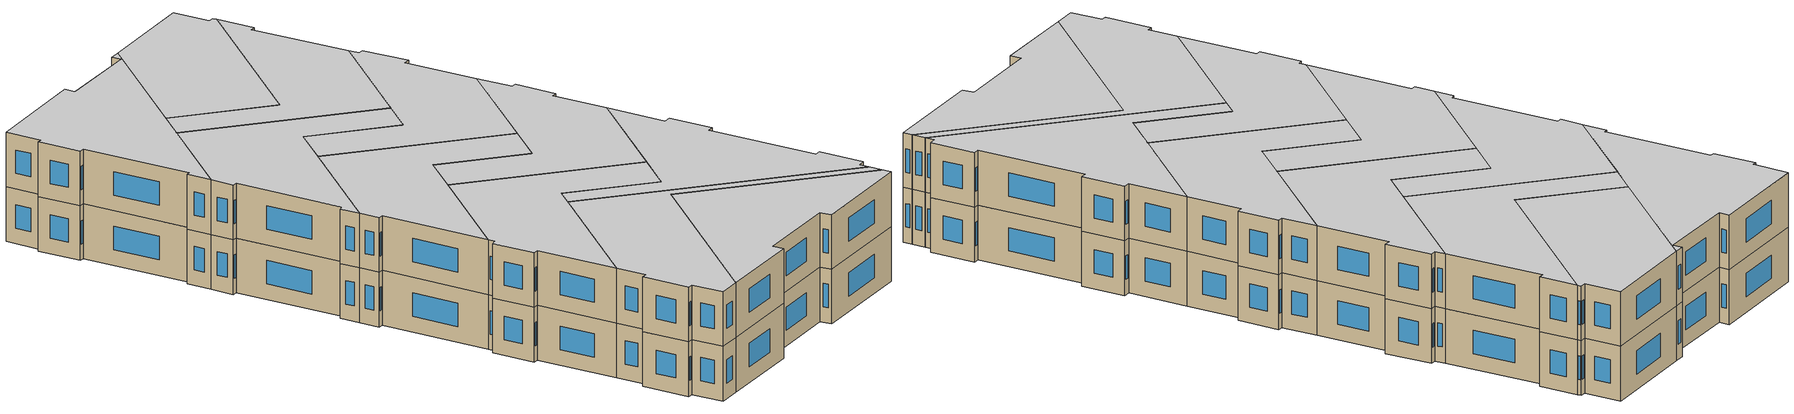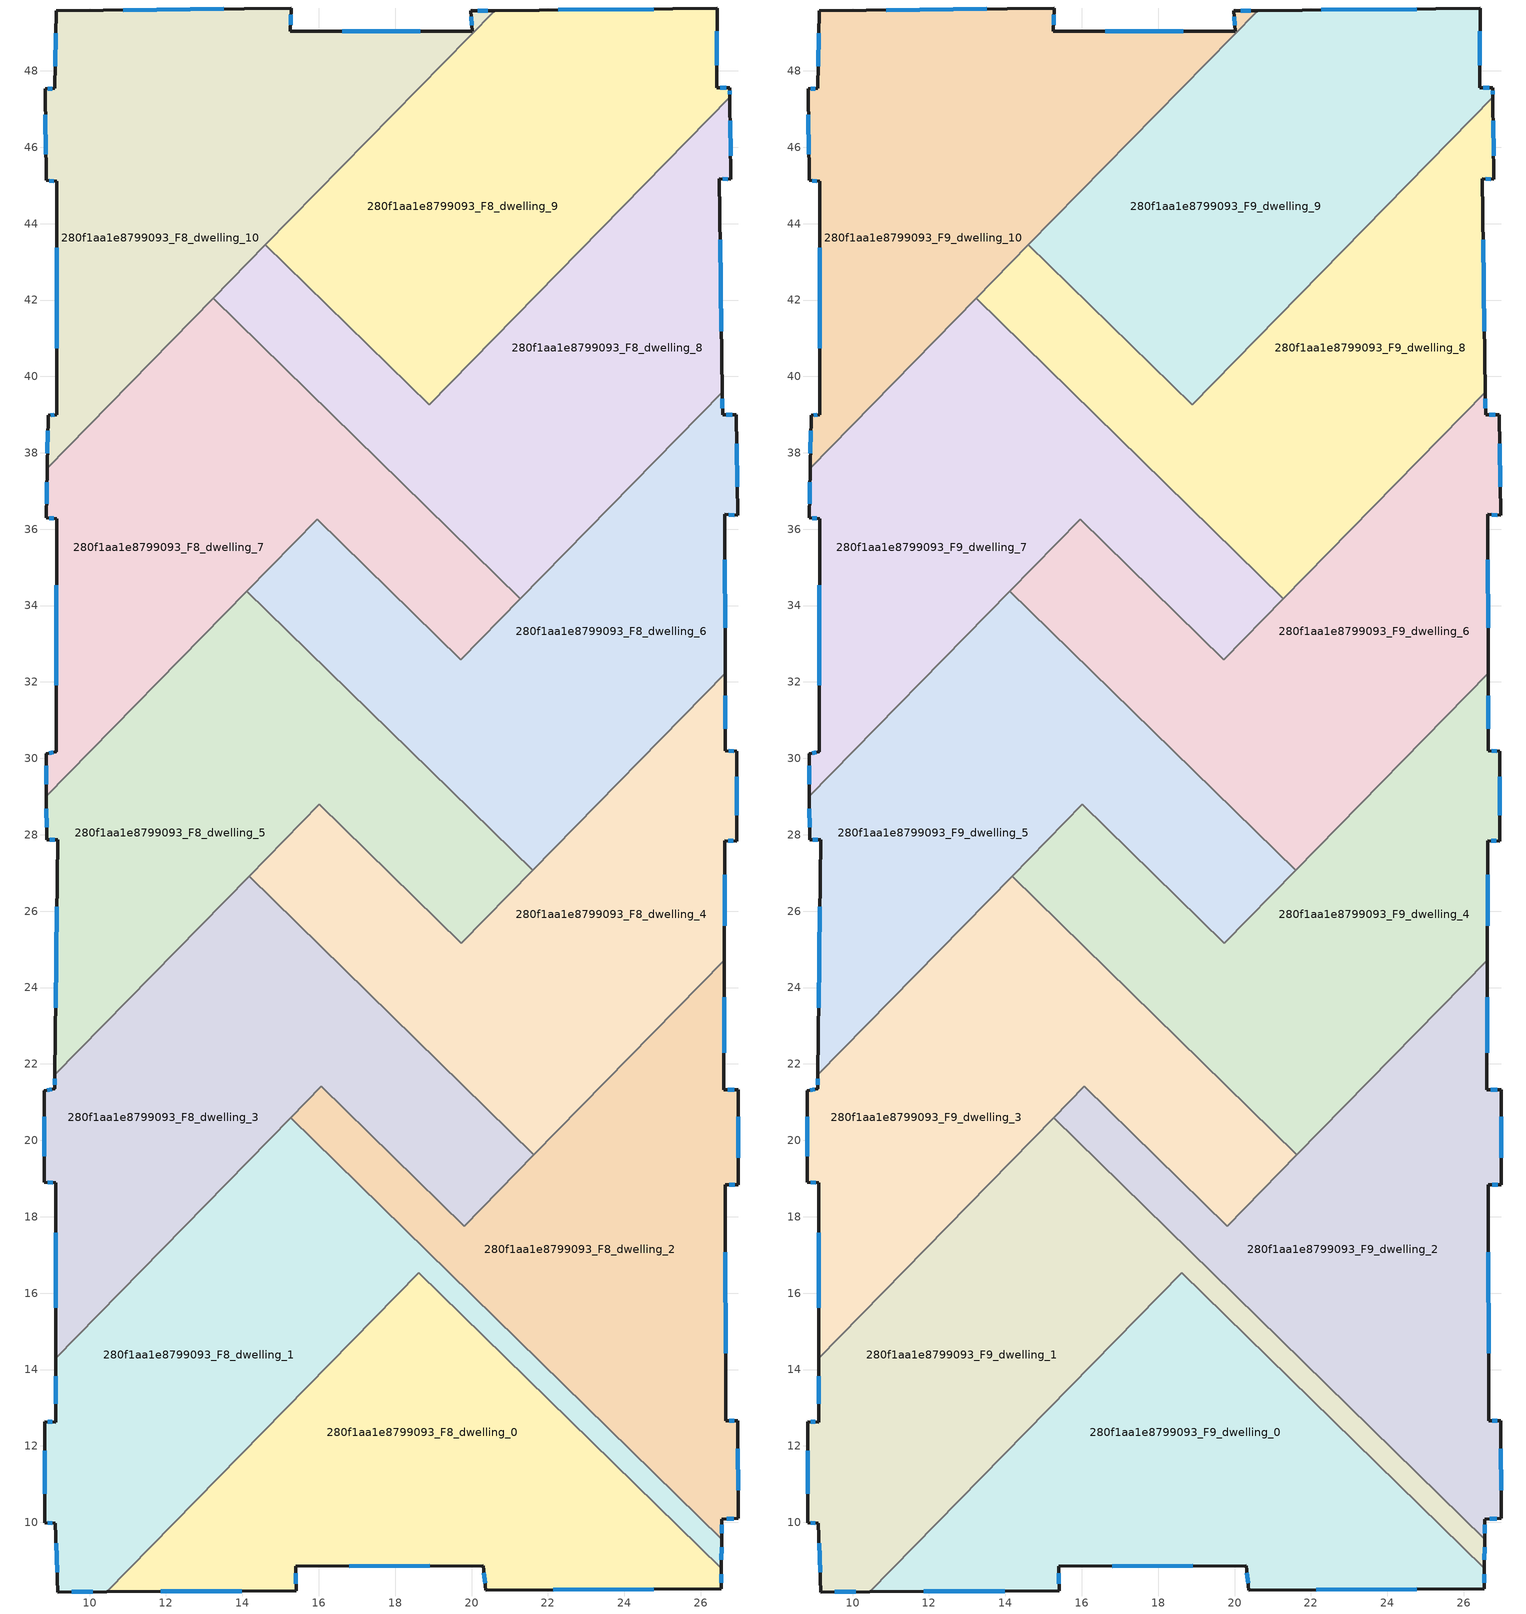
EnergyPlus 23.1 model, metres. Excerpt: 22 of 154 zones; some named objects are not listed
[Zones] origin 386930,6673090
280f1aa1e8799093_F8_dwelling_0
 floor to 280f1aa1e8799093_F7_dwelling_0 (EU_floor_Construction): 26.54,8.8 26.54,8.26 20.37,8.23 20.3,8.87 15.4,8.84 15.41,8.21 10.45,8.18 18.62,16.54 z24
 wall outside (EU_wall_Construction): 10.45,8.18 15.41,8.21 15.4,8.84 20.3,8.87 20.37,8.23 26.54,8.26 26.54,8.8 z24:27
 wall to 280f1aa1e8799093_F8_dwelling_1 (EU_wall_Construction): 26.54,8.8 18.62,16.54 10.45,8.18 z24:27
 window (EU_Window_Construction): 20.32,8.68 20.35,8.41 / 16.8,8.85 18.9,8.86 / 15.4,8.39 15.4,8.66 / 11.87,8.19 13.99,8.2 / 26.54,8.42 26.54,8.64 / 22.13,8.24 24.78,8.25 z24.86:26.14
280f1aa1e8799093_F8_dwelling_1
 floor to 280f1aa1e8799093_F7_dwelling_1 (EU_floor_Construction): 18.62,16.54 10.45,8.18 9.17,8.18 9.11,9.97 8.83,9.99 8.83,12.63 9.11,12.63 9.11,14.3 15.27,20.59 26.55,9.56 26.54,8.8 z24
 wall outside (EU_wall_Construction): 9.11,14.3 9.11,12.63 8.83,12.63 8.83,9.99 9.11,9.97 9.17,8.18 10.45,8.18 / 26.54,8.8 26.55,9.56 z24:27
 wall to 280f1aa1e8799093_F8_dwelling_2 (EU_wall_Construction): 26.55,9.56 15.27,20.59 z24:27
 wall to 280f1aa1e8799093_F8_dwelling_3 (EU_wall_Construction): 15.27,20.59 9.11,14.3 z24:27
 window (EU_Window_Construction): 9.54,8.18 10.09,8.18 / 9.12,9.46 9.15,8.69 / 8.91,9.99 9.03,9.98 / 8.83,11.88 8.83,10.75 / 9.03,12.63 8.91,12.63 / 9.11,13.82 9.11,13.1 / 26.54,9.02 26.55,9.34 z24.86:26.14
280f1aa1e8799093_F8_dwelling_10
 floor to 280f1aa1e8799093_F7_dwelling_10 (EU_floor_Construction): 20.6,49.58 8.89,37.6 8.91,38.98 9.14,39 9.15,45.11 8.87,45.13 8.84,47.53 9.09,47.54 9.12,49.57 15.28,49.64 15.26,49.04 20.02,49.04 19.99,49.57 z24
 wall outside (EU_wall_Construction): 20.6,49.58 19.99,49.57 20.02,49.04 15.26,49.04 15.28,49.64 9.12,49.57 9.09,47.54 8.84,47.53 8.87,45.13 9.15,45.11 9.14,39 8.91,38.98 8.89,37.6 z24:27
 wall to 280f1aa1e8799093_F8_dwelling_9 (EU_wall_Construction): 14.61,43.44 20.6,49.58 z24:27
 wall to 280f1aa1e8799093_F8_dwelling_7 (EU_wall_Construction): 8.89,37.6 13.24,42.04 z24:27
 wall to 280f1aa1e8799093_F8_dwelling_8 (EU_wall_Construction): 13.24,42.04 14.61,43.44 z24:27
 window (EU_Window_Construction): 20.43,49.57 20.16,49.57 / 8.91,38.58 8.9,37.99 / 9.08,38.99 8.98,38.98 / 9.14,43.36 9.14,40.74 / 8.95,45.12 9.07,45.12 / 8.84,46.85 8.86,45.82 / 9.02,47.54 8.91,47.53 / 9.12,48.99 9.1,48.12 / 13.52,49.62 10.88,49.59 / 15.26,49.21 15.27,49.47 / 18.66,49.04 16.62,49.04 / 20,49.42 20.01,49.19 z24.86:26.14
280f1aa1e8799093_F8_dwelling_2
 floor to 280f1aa1e8799093_F7_dwelling_2 (EU_floor_Construction): 26.62,24.72 26.61,21.33 26.98,21.32 26.99,18.84 26.65,18.83 26.65,12.66 26.97,12.66 26.98,10.11 26.55,10.08 26.55,9.56 15.27,20.59 16.06,21.41 19.81,17.75 z24
 wall outside (EU_wall_Construction): 26.55,9.56 26.55,10.08 26.98,10.11 26.97,12.66 26.65,12.66 26.65,18.83 26.99,18.84 26.98,21.32 26.61,21.33 26.62,24.72 z24:27
 wall to 280f1aa1e8799093_F8_dwelling_3 (EU_wall_Construction): 21.63,19.62 19.81,17.75 16.06,21.41 15.27,20.59 z24:27
 wall to 280f1aa1e8799093_F8_dwelling_4 (EU_wall_Construction): 26.62,24.72 21.63,19.62 z24:27
 window (EU_Window_Construction): 26.68,10.09 26.86,10.1 / 26.55,9.71 26.55,9.93 / 26.61,22.3 26.62,23.75 / 26.87,21.32 26.71,21.33 / 26.99,19.55 26.98,20.61 / 26.74,18.83 26.89,18.84 / 26.65,14.42 26.65,17.07 / 26.88,12.66 26.74,12.66 / 26.98,10.84 26.97,11.93 z24.86:26.14
280f1aa1e8799093_F8_dwelling_3
 floor to 280f1aa1e8799093_F7_dwelling_3 (EU_floor_Construction): 21.64,19.62 19.81,17.75 16.06,21.41 9.11,14.3 9.12,18.89 8.81,18.9 8.81,21.3 9.09,21.34 9.09,21.71 14.18,26.91 z24
 wall outside (EU_wall_Construction): 9.09,21.71 9.09,21.34 8.81,21.3 8.81,18.9 9.12,18.89 9.11,14.3 z24:27
 wall to 280f1aa1e8799093_F8_dwelling_4 (EU_wall_Construction): 21.64,19.62 14.18,26.91 z24:27
 wall to 280f1aa1e8799093_F8_dwelling_5 (EU_wall_Construction): 14.18,26.91 9.09,21.71 z24:27
 window (EU_Window_Construction): 9.12,17.58 9.11,15.61 / 8.9,18.9 9.03,18.89 / 8.81,20.62 8.81,19.59 / 9.01,21.33 8.89,21.31 / 9.09,21.61 9.09,21.45 z24.86:26.14
280f1aa1e8799093_F8_dwelling_4
 floor to 280f1aa1e8799093_F7_dwelling_4 (EU_floor_Construction): 26.64,32.23 26.64,30.2 26.95,30.19 26.94,27.84 26.63,27.85 26.62,24.72 21.64,19.62 14.18,26.91 16.02,28.8 19.73,25.17 z24
 wall outside (EU_wall_Construction): 26.62,24.72 26.63,27.85 26.94,27.84 26.95,30.19 26.64,30.2 26.64,32.23 z24:27
 wall to 280f1aa1e8799093_F8_dwelling_5 (EU_wall_Construction): 21.6,27.07 19.73,25.17 16.02,28.8 14.18,26.91 z24:27
 wall to 280f1aa1e8799093_F8_dwelling_6 (EU_wall_Construction): 26.64,32.23 21.6,27.07 z24:27
 window (EU_Window_Construction): 26.62,25.61 26.63,26.96 / 26.64,30.78 26.64,31.65 / 26.86,30.19 26.73,30.19 / 26.94,28.51 26.94,29.52 / 26.72,27.85 26.85,27.84 z24.86:26.14
280f1aa1e8799093_F8_dwelling_5
 floor to 280f1aa1e8799093_F7_dwelling_5 (EU_floor_Construction): 21.6,27.07 19.73,25.17 16.02,28.8 9.09,21.71 9.17,27.88 8.88,27.87 8.87,29.01 14.12,34.38 z24
 wall outside (EU_wall_Construction): 8.87,29.01 8.88,27.87 9.17,27.88 9.09,21.71 z24:27
 wall to 280f1aa1e8799093_F8_dwelling_6 (EU_wall_Construction): 21.6,27.07 14.12,34.38 z24:27
 wall to 280f1aa1e8799093_F8_dwelling_7 (EU_wall_Construction): 14.12,34.38 8.87,29.01 z24:27
 window (EU_Window_Construction): 9.15,26.11 9.11,23.47 / 8.96,27.87 9.08,27.87 / 8.87,28.69 8.87,28.2 z24.86:26.14
280f1aa1e8799093_F8_dwelling_6
 floor to 280f1aa1e8799093_F7_dwelling_6 (EU_floor_Construction): 26.56,39.58 26.57,38.99 26.93,39 26.97,36.36 26.63,36.39 26.64,32.23 21.6,27.07 14.12,34.38 15.96,36.26 19.72,32.58 z24
 wall outside (EU_wall_Construction): 26.64,32.23 26.63,36.39 26.97,36.36 26.93,39 26.57,38.99 26.56,39.58 z24:27
 wall to 280f1aa1e8799093_F8_dwelling_7 (EU_wall_Construction): 21.28,34.18 19.72,32.58 15.96,36.26 14.12,34.38 z24:27
 wall to 280f1aa1e8799093_F8_dwelling_8 (EU_wall_Construction): 26.56,39.58 21.28,34.18 z24:27
 window (EU_Window_Construction): 26.57,39.16 26.57,39.41 / 26.82,38.99 26.67,38.99 / 26.96,37.11 26.94,38.24 / 26.73,36.38 26.88,36.37 / 26.64,33.41 26.63,35.2 z24.86:26.14
280f1aa1e8799093_F8_dwelling_7
 floor to 280f1aa1e8799093_F7_dwelling_7 (EU_floor_Construction): 15.96,36.26 8.87,29.01 8.87,30.12 9.12,30.18 9.14,36.28 8.87,36.3 8.89,37.6 13.24,42.04 21.28,34.18 19.72,32.58 z24
 wall outside (EU_wall_Construction): 8.89,37.6 8.87,36.3 9.14,36.28 9.12,30.18 8.87,30.12 8.87,29.01 z24:27
 wall to 280f1aa1e8799093_F8_dwelling_8 (EU_wall_Construction): 21.28,34.18 13.24,42.04 z24:27
 window (EU_Window_Construction): 8.87,29.8 8.87,29.33 / 9.05,30.16 8.94,30.14 / 9.13,34.53 9.13,31.92 / 8.95,36.29 9.06,36.28 / 8.89,37.23 8.88,36.67 z24.86:26.14
280f1aa1e8799093_F8_dwelling_8
 floor to 280f1aa1e8799093_F7_dwelling_8 (EU_floor_Construction): 26.76,47.31 26.79,45.16 26.49,45.18 26.56,39.58 21.28,34.18 13.24,42.04 14.61,43.44 18.89,39.26 z24
 wall outside (EU_wall_Construction): 26.56,39.58 26.49,45.18 26.79,45.16 26.76,47.31 z24:27
 wall to 280f1aa1e8799093_F8_dwelling_9 (EU_wall_Construction): 26.76,47.31 18.89,39.26 14.61,43.44 z24:27
 window (EU_Window_Construction): 26.78,45.78 26.77,46.7 / 26.58,45.17 26.71,45.17 / 26.54,41.18 26.51,43.58 z24.86:26.14
280f1aa1e8799093_F8_dwelling_9
 floor to 280f1aa1e8799093_F7_dwelling_9 (EU_floor_Construction): 26.43,49.63 26.42,47.55 26.76,47.55 26.76,47.31 18.89,39.26 14.61,43.44 20.6,49.58 z24
 wall outside (EU_wall_Construction): 26.76,47.31 26.76,47.55 26.42,47.55 26.43,49.63 20.6,49.58 z24:27
 window (EU_Window_Construction): 26.42,48.15 26.43,49.04 / 26.66,47.55 26.52,47.55 / 26.76,47.38 26.76,47.48 / 24.76,49.62 22.27,49.59 z24.86:26.14
280f1aa1e8799093_F9_dwelling_0
 floor to 280f1aa1e8799093_F8_dwelling_0 (EU_floor_Construction): 26.54,8.8 26.54,8.26 20.37,8.23 20.3,8.87 15.4,8.84 15.41,8.21 10.45,8.18 18.62,16.54 z27
 wall outside (EU_wall_Construction): 10.45,8.18 15.41,8.21 15.4,8.84 20.3,8.87 20.37,8.23 26.54,8.26 26.54,8.8 z27:30
 wall to 280f1aa1e8799093_F9_dwelling_1 (EU_wall_Construction): 26.54,8.8 18.62,16.54 10.45,8.18 z27:30
 window (EU_Window_Construction): 20.32,8.68 20.35,8.41 / 16.8,8.85 18.9,8.86 / 15.4,8.39 15.4,8.66 / 11.87,8.19 13.99,8.2 / 26.54,8.42 26.54,8.64 / 22.13,8.24 24.78,8.25 z27.86:29.14
 ceiling to 280f1aa1e8799093_F10_dwelling_0 (EU_floor_Construction): 26.54,8.26 26.54,8.8 18.62,16.54 10.45,8.18 15.41,8.21 15.4,8.84 20.3,8.87 20.37,8.23 z30
280f1aa1e8799093_F9_dwelling_1
 floor to 280f1aa1e8799093_F8_dwelling_1 (EU_floor_Construction): 18.62,16.54 10.45,8.18 9.17,8.18 9.11,9.97 8.83,9.99 8.83,12.63 9.11,12.63 9.11,14.3 15.27,20.59 26.55,9.56 26.54,8.8 z27
 wall outside (EU_wall_Construction): 9.11,14.3 9.11,12.63 8.83,12.63 8.83,9.99 9.11,9.97 9.17,8.18 10.45,8.18 / 26.54,8.8 26.55,9.56 z27:30
 wall to 280f1aa1e8799093_F9_dwelling_2 (EU_wall_Construction): 26.55,9.56 15.27,20.59 z27:30
 wall to 280f1aa1e8799093_F9_dwelling_3 (EU_wall_Construction): 15.27,20.59 9.11,14.3 z27:30
 window (EU_Window_Construction): 9.54,8.18 10.09,8.18 / 9.12,9.46 9.15,8.69 / 8.91,9.99 9.03,9.98 / 8.83,11.88 8.83,10.75 / 9.03,12.63 8.91,12.63 / 9.11,13.82 9.11,13.1 / 26.54,9.02 26.55,9.34 z27.86:29.14
 ceiling to 280f1aa1e8799093_F10_dwelling_1 (EU_floor_Construction): 26.54,8.8 26.55,9.56 15.27,20.59 9.11,14.3 9.11,12.63 8.83,12.63 8.83,9.99 9.11,9.97 9.17,8.18 10.45,8.18 18.62,16.54 z30
280f1aa1e8799093_F9_dwelling_10
 floor to 280f1aa1e8799093_F8_dwelling_10 (EU_floor_Construction): 20.6,49.58 8.89,37.6 8.91,38.98 9.14,39 9.15,45.11 8.87,45.13 8.84,47.53 9.09,47.54 9.12,49.57 15.28,49.64 15.26,49.04 20.02,49.04 19.99,49.57 z27
 wall outside (EU_wall_Construction): 20.6,49.58 19.99,49.57 20.02,49.04 15.26,49.04 15.28,49.64 9.12,49.57 9.09,47.54 8.84,47.53 8.87,45.13 9.15,45.11 9.14,39 8.91,38.98 8.89,37.6 z27:30
 wall to 280f1aa1e8799093_F9_dwelling_9 (EU_wall_Construction): 14.61,43.44 20.6,49.58 z27:30
 wall to 280f1aa1e8799093_F9_dwelling_7 (EU_wall_Construction): 8.89,37.6 13.24,42.04 z27:30
 wall to 280f1aa1e8799093_F9_dwelling_8 (EU_wall_Construction): 13.24,42.04 14.61,43.44 z27:30
 window (EU_Window_Construction): 20.43,49.57 20.16,49.57 / 8.91,38.58 8.9,37.99 / 9.08,38.99 8.98,38.98 / 9.14,43.36 9.14,40.74 / 8.95,45.12 9.07,45.12 / 8.84,46.85 8.86,45.82 / 9.02,47.54 8.91,47.53 / 9.12,48.99 9.1,48.12 / 13.52,49.62 10.88,49.59 / 15.26,49.21 15.27,49.47 / 18.66,49.04 16.62,49.04 / 20,49.42 20.01,49.19 z27.86:29.14
 ceiling to 280f1aa1e8799093_F10_dwelling_10 (EU_floor_Construction): 20.02,49.04 15.26,49.04 15.28,49.64 9.12,49.57 9.09,47.54 8.84,47.53 8.87,45.13 9.15,45.11 9.14,39 8.91,38.98 8.89,37.6 20.6,49.58 19.99,49.57 z30
280f1aa1e8799093_F9_dwelling_2
 floor to 280f1aa1e8799093_F8_dwelling_2 (EU_floor_Construction): 26.62,24.72 26.61,21.33 26.98,21.32 26.99,18.84 26.65,18.83 26.65,12.66 26.97,12.66 26.98,10.11 26.55,10.08 26.55,9.56 15.27,20.59 16.06,21.41 19.81,17.75 z27
 wall outside (EU_wall_Construction): 26.55,9.56 26.55,10.08 26.98,10.11 26.97,12.66 26.65,12.66 26.65,18.83 26.99,18.84 26.98,21.32 26.61,21.33 26.62,24.72 z27:30
 wall to 280f1aa1e8799093_F9_dwelling_3 (EU_wall_Construction): 21.63,19.62 19.81,17.75 16.06,21.41 15.27,20.59 z27:30
 wall to 280f1aa1e8799093_F9_dwelling_4 (EU_wall_Construction): 26.62,24.72 21.63,19.62 z27:30
 window (EU_Window_Construction): 26.68,10.09 26.86,10.1 / 26.55,9.71 26.55,9.93 / 26.61,22.3 26.62,23.75 / 26.87,21.32 26.71,21.33 / 26.99,19.55 26.98,20.61 / 26.74,18.83 26.89,18.84 / 26.65,14.42 26.65,17.07 / 26.88,12.66 26.74,12.66 / 26.98,10.84 26.97,11.93 z27.86:29.14
 ceiling to 280f1aa1e8799093_F10_dwelling_2 (EU_floor_Construction): 26.55,9.56 26.55,10.08 26.98,10.11 26.97,12.66 26.65,12.66 26.65,18.83 26.99,18.84 26.98,21.32 26.61,21.33 26.62,24.72 19.81,17.75 16.06,21.41 15.27,20.59 z30
280f1aa1e8799093_F9_dwelling_3
 floor to 280f1aa1e8799093_F8_dwelling_3 (EU_floor_Construction): 21.64,19.62 19.81,17.75 16.06,21.41 9.11,14.3 9.12,18.89 8.81,18.9 8.81,21.3 9.09,21.34 9.09,21.71 14.18,26.91 z27
 wall outside (EU_wall_Construction): 9.09,21.71 9.09,21.34 8.81,21.3 8.81,18.9 9.12,18.89 9.11,14.3 z27:30
 wall to 280f1aa1e8799093_F9_dwelling_4 (EU_wall_Construction): 21.64,19.62 14.18,26.91 z27:30
 wall to 280f1aa1e8799093_F9_dwelling_5 (EU_wall_Construction): 14.18,26.91 9.09,21.71 z27:30
 window (EU_Window_Construction): 9.12,17.58 9.11,15.61 / 8.9,18.9 9.03,18.89 / 8.81,20.62 8.81,19.59 / 9.01,21.33 8.89,21.31 / 9.09,21.61 9.09,21.45 z27.86:29.14
 ceiling to 280f1aa1e8799093_F10_dwelling_3 (EU_floor_Construction): 19.81,17.75 21.64,19.62 14.18,26.91 9.09,21.71 9.09,21.34 8.81,21.3 8.81,18.9 9.12,18.89 9.11,14.3 16.06,21.41 z30
280f1aa1e8799093_F9_dwelling_4
 floor to 280f1aa1e8799093_F8_dwelling_4 (EU_floor_Construction): 26.64,32.23 26.64,30.2 26.95,30.19 26.94,27.84 26.63,27.85 26.62,24.72 21.64,19.62 14.18,26.91 16.02,28.8 19.73,25.17 z27
 wall outside (EU_wall_Construction): 26.62,24.72 26.63,27.85 26.94,27.84 26.95,30.19 26.64,30.2 26.64,32.23 z27:30
 wall to 280f1aa1e8799093_F9_dwelling_5 (EU_wall_Construction): 21.6,27.07 19.73,25.17 16.02,28.8 14.18,26.91 z27:30
 wall to 280f1aa1e8799093_F9_dwelling_6 (EU_wall_Construction): 26.64,32.23 21.6,27.07 z27:30
 window (EU_Window_Construction): 26.62,25.61 26.63,26.96 / 26.64,30.78 26.64,31.65 / 26.86,30.19 26.73,30.19 / 26.94,28.51 26.94,29.52 / 26.72,27.85 26.85,27.84 z27.86:29.14
 ceiling to 280f1aa1e8799093_F10_dwelling_4 (EU_floor_Construction): 26.62,24.72 26.63,27.85 26.94,27.84 26.95,30.19 26.64,30.2 26.64,32.23 19.73,25.17 16.02,28.8 14.18,26.91 21.64,19.62 z30
280f1aa1e8799093_F9_dwelling_5
 floor to 280f1aa1e8799093_F8_dwelling_5 (EU_floor_Construction): 21.6,27.07 19.73,25.17 16.02,28.8 9.09,21.71 9.17,27.88 8.88,27.87 8.87,29.01 14.12,34.38 z27
 wall outside (EU_wall_Construction): 8.87,29.01 8.88,27.87 9.17,27.88 9.09,21.71 z27:30
 wall to 280f1aa1e8799093_F9_dwelling_6 (EU_wall_Construction): 21.6,27.07 14.12,34.38 z27:30
 wall to 280f1aa1e8799093_F9_dwelling_7 (EU_wall_Construction): 14.12,34.38 8.87,29.01 z27:30
 window (EU_Window_Construction): 9.15,26.11 9.11,23.47 / 8.96,27.87 9.08,27.87 / 8.87,28.69 8.87,28.2 z27.86:29.14
 ceiling to 280f1aa1e8799093_F10_dwelling_5 (EU_floor_Construction): 19.73,25.17 21.6,27.07 14.12,34.38 8.87,29.01 8.88,27.87 9.17,27.88 9.09,21.71 16.02,28.8 z30
280f1aa1e8799093_F9_dwelling_6
 floor to 280f1aa1e8799093_F8_dwelling_6 (EU_floor_Construction): 26.56,39.58 26.57,38.99 26.93,39 26.97,36.36 26.63,36.39 26.64,32.23 21.6,27.07 14.12,34.38 15.96,36.26 19.72,32.58 z27
 wall outside (EU_wall_Construction): 26.64,32.23 26.63,36.39 26.97,36.36 26.93,39 26.57,38.99 26.56,39.58 z27:30
 wall to 280f1aa1e8799093_F9_dwelling_7 (EU_wall_Construction): 21.28,34.18 19.72,32.58 15.96,36.26 14.12,34.38 z27:30
 wall to 280f1aa1e8799093_F9_dwelling_8 (EU_wall_Construction): 26.56,39.58 21.28,34.18 z27:30
 window (EU_Window_Construction): 26.57,39.16 26.57,39.41 / 26.82,38.99 26.67,38.99 / 26.96,37.11 26.94,38.24 / 26.73,36.38 26.88,36.37 / 26.64,33.41 26.63,35.2 z27.86:29.14
 ceiling to 280f1aa1e8799093_F10_dwelling_6 (EU_floor_Construction): 26.64,32.23 26.63,36.39 26.97,36.36 26.93,39 26.57,38.99 26.56,39.58 19.72,32.58 15.96,36.26 14.12,34.38 21.6,27.07 z30
280f1aa1e8799093_F9_dwelling_7
 floor to 280f1aa1e8799093_F8_dwelling_7 (EU_floor_Construction): 15.96,36.26 8.87,29.01 8.87,30.12 9.12,30.18 9.14,36.28 8.87,36.3 8.89,37.6 13.24,42.04 21.28,34.18 19.72,32.58 z27
 wall outside (EU_wall_Construction): 8.89,37.6 8.87,36.3 9.14,36.28 9.12,30.18 8.87,30.12 8.87,29.01 z27:30
 wall to 280f1aa1e8799093_F9_dwelling_8 (EU_wall_Construction): 21.28,34.18 13.24,42.04 z27:30
 window (EU_Window_Construction): 8.87,29.8 8.87,29.33 / 9.05,30.16 8.94,30.14 / 9.13,34.53 9.13,31.92 / 8.95,36.29 9.06,36.28 / 8.89,37.23 8.88,36.67 z27.86:29.14
 ceiling to 280f1aa1e8799093_F10_dwelling_7 (EU_floor_Construction): 19.72,32.58 21.28,34.18 13.24,42.04 8.89,37.6 8.87,36.3 9.14,36.28 9.12,30.18 8.87,30.12 8.87,29.01 15.96,36.26 z30
280f1aa1e8799093_F9_dwelling_8
 floor to 280f1aa1e8799093_F8_dwelling_8 (EU_floor_Construction): 26.76,47.31 26.79,45.16 26.49,45.18 26.56,39.58 21.28,34.18 13.24,42.04 14.61,43.44 18.89,39.26 z27
 wall outside (EU_wall_Construction): 26.56,39.58 26.49,45.18 26.79,45.16 26.76,47.31 z27:30
 wall to 280f1aa1e8799093_F9_dwelling_9 (EU_wall_Construction): 26.76,47.31 18.89,39.26 14.61,43.44 z27:30
 window (EU_Window_Construction): 26.78,45.78 26.77,46.7 / 26.58,45.17 26.71,45.17 / 26.54,41.18 26.51,43.58 z27.86:29.14
 ceiling to 280f1aa1e8799093_F10_dwelling_8 (EU_floor_Construction): 26.56,39.58 26.49,45.18 26.79,45.16 26.76,47.31 18.89,39.26 14.61,43.44 13.24,42.04 21.28,34.18 z30
280f1aa1e8799093_F9_dwelling_9
 floor to 280f1aa1e8799093_F8_dwelling_9 (EU_floor_Construction): 26.43,49.63 26.42,47.55 26.76,47.55 26.76,47.31 18.89,39.26 14.61,43.44 20.6,49.58 z27
 wall outside (EU_wall_Construction): 26.76,47.31 26.76,47.55 26.42,47.55 26.43,49.63 20.6,49.58 z27:30
 window (EU_Window_Construction): 26.42,48.15 26.43,49.04 / 26.66,47.55 26.52,47.55 / 26.76,47.38 26.76,47.48 / 24.76,49.62 22.27,49.59 z27.86:29.14
 ceiling to 280f1aa1e8799093_F10_dwelling_9 (EU_floor_Construction): 18.89,39.26 26.76,47.31 26.76,47.55 26.42,47.55 26.43,49.63 20.6,49.58 14.61,43.44 z30
[Building]
EU S2 Campaign: North Axis=0; Terrain=City; Solar Distribution=FullExterior
[Site:Location]
Helsinki-Vantaa.AP: Latitude=60.317; Longitude=24.963; Time Zone=2; Elevation=54.6
[SizingPeriod:WeatherFileDays]
AnnualSizingPeriod: Begin Month=1; Begin Day of Month=1; End Month=12; End Day of Month=31; Day of Week for Start Day=Monday; Use Weather File Daylight Saving Period=No; Use Weather File Rain and Snow Indicators=No
[MATERIAL]
EU_InternalMass_Material: Roughness=MediumRough; Thickness=0.1; Conductivity=1; Density=1800; Specific Heat=900; Thermal Absorptance=0.9; Solar Absorptance=0.7; Visible Absorptance=0.7
[MATERIAL:NOMASS] Roughness=MediumRough; Thermal Absorptance=0.9; Solar Absorptance=0.7; Visible Absorptance=0.7
Name | Thermal Resistance
EU_wall_NoMass | 1.10183
EU_floor_NoMass | 1.70606
[WINDOWMATERIAL:SIMPLEGLAZINGSYSTEM]
EU_Window_SimpleGlazing: UFactor=3.11035; Solar Heat Gain Coefficient=0.8; Visible Transmittance=0.8
[CONSTRUCTION]
EU_wall_Construction: EU_wall_NoMass
EU_floor_Construction: EU_floor_NoMass
EU_Window_Construction: EU_Window_SimpleGlazing
EU_InternalMass_Construction: EU_InternalMass_Material
[ZONE] Type=1; Multiplier=1; Ceiling Height=autocalculate; Floor Area=autocalculate; Part of Total Floor Area=Yes
Name | Volume
280f1aa1e8799093_F8_dwelling_0; 280f1aa1e8799093_F9_dwelling_0 | 197.594
280f1aa1e8799093_F8_dwelling_1; 280f1aa1e8799093_F9_dwelling_1 | 197.613
280f1aa1e8799093_F8_dwelling_10; 280f1aa1e8799093_F9_dwelling_10 | 197.597
280f1aa1e8799093_F8_dwelling_2; 280f1aa1e8799093_F9_dwelling_2; 280f1aa1e8799093_F8_dwelling_3; 280f1aa1e8799093_F9_dwelling_3 | 197.605
280f1aa1e8799093_F8_dwelling_4; 280f1aa1e8799093_F9_dwelling_4 | 197.626
280f1aa1e8799093_F8_dwelling_5; 280f1aa1e8799093_F9_dwelling_5 | 197.632
280f1aa1e8799093_F8_dwelling_6; 280f1aa1e8799093_F9_dwelling_6 | 197.61
280f1aa1e8799093_F8_dwelling_7; 280f1aa1e8799093_F9_dwelling_7 | 197.616
280f1aa1e8799093_F8_dwelling_8; 280f1aa1e8799093_F9_dwelling_8 | 197.586
280f1aa1e8799093_F8_dwelling_9; 280f1aa1e8799093_F9_dwelling_9 | 197.602
[INTERNALMASS] Construction=EU_InternalMass_Construction
Name | Zone or ZoneList | Surface Area
280f1aa1e8799093_F8_dwelling_0_EU_InternalMass | 280f1aa1e8799093_F8_dwelling_0 | 65.8658
280f1aa1e8799093_F8_dwelling_1_EU_InternalMass | 280f1aa1e8799093_F8_dwelling_1 | 65.8715
280f1aa1e8799093_F8_dwelling_2_EU_InternalMass | 280f1aa1e8799093_F8_dwelling_2 | 65.8689
280f1aa1e8799093_F8_dwelling_3_EU_InternalMass | 280f1aa1e8799093_F8_dwelling_3 | 65.8682
280f1aa1e8799093_F8_dwelling_4_EU_InternalMass | 280f1aa1e8799093_F8_dwelling_4 | 65.8757
280f1aa1e8799093_F8_dwelling_5_EU_InternalMass | 280f1aa1e8799093_F8_dwelling_5 | 65.8792
280f1aa1e8799093_F8_dwelling_6_EU_InternalMass | 280f1aa1e8799093_F8_dwelling_6 | 65.8692
280f1aa1e8799093_F8_dwelling_7_EU_InternalMass | 280f1aa1e8799093_F8_dwelling_7 | 65.8727
280f1aa1e8799093_F8_dwelling_8_EU_InternalMass | 280f1aa1e8799093_F8_dwelling_8 | 65.8632
280f1aa1e8799093_F8_dwelling_9_EU_InternalMass | 280f1aa1e8799093_F8_dwelling_9 | 65.8666
280f1aa1e8799093_F8_dwelling_10_EU_InternalMass | 280f1aa1e8799093_F8_dwelling_10 | 65.8663
280f1aa1e8799093_F9_dwelling_0_EU_InternalMass | 280f1aa1e8799093_F9_dwelling_0 | 65.8658
280f1aa1e8799093_F9_dwelling_1_EU_InternalMass | 280f1aa1e8799093_F9_dwelling_1 | 65.8715
280f1aa1e8799093_F9_dwelling_2_EU_InternalMass | 280f1aa1e8799093_F9_dwelling_2 | 65.8689
280f1aa1e8799093_F9_dwelling_3_EU_InternalMass | 280f1aa1e8799093_F9_dwelling_3 | 65.8682
280f1aa1e8799093_F9_dwelling_4_EU_InternalMass | 280f1aa1e8799093_F9_dwelling_4 | 65.8757
280f1aa1e8799093_F9_dwelling_5_EU_InternalMass | 280f1aa1e8799093_F9_dwelling_5 | 65.8792
280f1aa1e8799093_F9_dwelling_6_EU_InternalMass | 280f1aa1e8799093_F9_dwelling_6 | 65.8692
280f1aa1e8799093_F9_dwelling_7_EU_InternalMass | 280f1aa1e8799093_F9_dwelling_7 | 65.8727
280f1aa1e8799093_F9_dwelling_8_EU_InternalMass | 280f1aa1e8799093_F9_dwelling_8 | 65.8632
280f1aa1e8799093_F9_dwelling_9_EU_InternalMass | 280f1aa1e8799093_F9_dwelling_9 | 65.8666
280f1aa1e8799093_F9_dwelling_10_EU_InternalMass | 280f1aa1e8799093_F9_dwelling_10 | 65.8663
[OTHEREQUIPMENT] Fuel Type=Electricity; Design Level Calculation Method=Watts/Area; Power per Zone Floor Area=1; Fraction Latent=0; Fraction Radiant=0; Fraction Lost=0; Carbon Dioxide Generation Rate=0; EndUse Subcategory=EU_Step8_InternalGains
Name | Zone or ZoneList or Space or SpaceList | Schedule
EU_Step8_InternalGain_280f1aa1e8799093_F8_dwelling_0_f000 | 280f1aa1e8799093_F8_dwelling_0 | EU_Step8_GainSchedule_280f1aa1e8799093_F8_dwelling_0_f000
EU_Step8_InternalGain_280f1aa1e8799093_F8_dwelling_1_f000 | 280f1aa1e8799093_F8_dwelling_1 | EU_Step8_GainSchedule_280f1aa1e8799093_F8_dwelling_1_f000
EU_Step8_InternalGain_280f1aa1e8799093_F8_dwelling_2_f000 | 280f1aa1e8799093_F8_dwelling_2 | EU_Step8_GainSchedule_280f1aa1e8799093_F8_dwelling_2_f000
EU_Step8_InternalGain_280f1aa1e8799093_F8_dwelling_3_f000 | 280f1aa1e8799093_F8_dwelling_3 | EU_Step8_GainSchedule_280f1aa1e8799093_F8_dwelling_3_f000
EU_Step8_InternalGain_280f1aa1e8799093_F8_dwelling_4_f000 | 280f1aa1e8799093_F8_dwelling_4 | EU_Step8_GainSchedule_280f1aa1e8799093_F8_dwelling_4_f000
EU_Step8_InternalGain_280f1aa1e8799093_F8_dwelling_5_f000 | 280f1aa1e8799093_F8_dwelling_5 | EU_Step8_GainSchedule_280f1aa1e8799093_F8_dwelling_5_f000
EU_Step8_InternalGain_280f1aa1e8799093_F8_dwelling_6_f000 | 280f1aa1e8799093_F8_dwelling_6 | EU_Step8_GainSchedule_280f1aa1e8799093_F8_dwelling_6_f000
EU_Step8_InternalGain_280f1aa1e8799093_F8_dwelling_7_f000 | 280f1aa1e8799093_F8_dwelling_7 | EU_Step8_GainSchedule_280f1aa1e8799093_F8_dwelling_7_f000
EU_Step8_InternalGain_280f1aa1e8799093_F8_dwelling_8_f000 | 280f1aa1e8799093_F8_dwelling_8 | EU_Step8_GainSchedule_280f1aa1e8799093_F8_dwelling_8_f000
EU_Step8_InternalGain_280f1aa1e8799093_F8_dwelling_9_f000 | 280f1aa1e8799093_F8_dwelling_9 | EU_Step8_GainSchedule_280f1aa1e8799093_F8_dwelling_9_f000
EU_Step8_InternalGain_280f1aa1e8799093_F8_dwelling_10_f000 | 280f1aa1e8799093_F8_dwelling_10 | EU_Step8_GainSchedule_280f1aa1e8799093_F8_dwelling_10_f000
EU_Step8_InternalGain_280f1aa1e8799093_F9_dwelling_0_f000 | 280f1aa1e8799093_F9_dwelling_0 | EU_Step8_GainSchedule_280f1aa1e8799093_F9_dwelling_0_f000
EU_Step8_InternalGain_280f1aa1e8799093_F9_dwelling_1_f000 | 280f1aa1e8799093_F9_dwelling_1 | EU_Step8_GainSchedule_280f1aa1e8799093_F9_dwelling_1_f000
EU_Step8_InternalGain_280f1aa1e8799093_F9_dwelling_2_f000 | 280f1aa1e8799093_F9_dwelling_2 | EU_Step8_GainSchedule_280f1aa1e8799093_F9_dwelling_2_f000
EU_Step8_InternalGain_280f1aa1e8799093_F9_dwelling_3_f000 | 280f1aa1e8799093_F9_dwelling_3 | EU_Step8_GainSchedule_280f1aa1e8799093_F9_dwelling_3_f000
EU_Step8_InternalGain_280f1aa1e8799093_F9_dwelling_4_f000 | 280f1aa1e8799093_F9_dwelling_4 | EU_Step8_GainSchedule_280f1aa1e8799093_F9_dwelling_4_f000
EU_Step8_InternalGain_280f1aa1e8799093_F9_dwelling_5_f000 | 280f1aa1e8799093_F9_dwelling_5 | EU_Step8_GainSchedule_280f1aa1e8799093_F9_dwelling_5_f000
EU_Step8_InternalGain_280f1aa1e8799093_F9_dwelling_6_f000 | 280f1aa1e8799093_F9_dwelling_6 | EU_Step8_GainSchedule_280f1aa1e8799093_F9_dwelling_6_f000
EU_Step8_InternalGain_280f1aa1e8799093_F9_dwelling_7_f000 | 280f1aa1e8799093_F9_dwelling_7 | EU_Step8_GainSchedule_280f1aa1e8799093_F9_dwelling_7_f000
EU_Step8_InternalGain_280f1aa1e8799093_F9_dwelling_8_f000 | 280f1aa1e8799093_F9_dwelling_8 | EU_Step8_GainSchedule_280f1aa1e8799093_F9_dwelling_8_f000
EU_Step8_InternalGain_280f1aa1e8799093_F9_dwelling_9_f000 | 280f1aa1e8799093_F9_dwelling_9 | EU_Step8_GainSchedule_280f1aa1e8799093_F9_dwelling_9_f000
EU_Step8_InternalGain_280f1aa1e8799093_F9_dwelling_10_f000 | 280f1aa1e8799093_F9_dwelling_10 | EU_Step8_GainSchedule_280f1aa1e8799093_F9_dwelling_10_f000
[ZONEVENTILATION:DESIGNFLOWRATE] Schedule=EU_AlwaysOn; Design Flow Rate Calculation Method=AirChanges/Hour; Air Changes per Hour=0.756316; Ventilation Type=Natural; Fan Pressure Rise=0; Fan Total Efficiency=1; Constant Term Coefficient=1; Temperature Term Coefficient=0; Velocity Term Coefficient=0; Velocity Squared Term Coefficient=0; Minimum Indoor Temperature=-100; Maximum Indoor Temperature=100; Delta Temperature=-100; Minimum Outdoor Temperature=-100; Maximum Outdoor Temperature=100; Maximum Wind Speed=40
Name | Zone or ZoneList or Space or SpaceList
EU_ConstantAir_280f1aa1e8799093_F8_dwelling_0 | 280f1aa1e8799093_F8_dwelling_0
EU_ConstantAir_280f1aa1e8799093_F8_dwelling_1 | 280f1aa1e8799093_F8_dwelling_1
EU_ConstantAir_280f1aa1e8799093_F8_dwelling_2 | 280f1aa1e8799093_F8_dwelling_2
EU_ConstantAir_280f1aa1e8799093_F8_dwelling_3 | 280f1aa1e8799093_F8_dwelling_3
EU_ConstantAir_280f1aa1e8799093_F8_dwelling_4 | 280f1aa1e8799093_F8_dwelling_4
EU_ConstantAir_280f1aa1e8799093_F8_dwelling_5 | 280f1aa1e8799093_F8_dwelling_5
EU_ConstantAir_280f1aa1e8799093_F8_dwelling_6 | 280f1aa1e8799093_F8_dwelling_6
EU_ConstantAir_280f1aa1e8799093_F8_dwelling_7 | 280f1aa1e8799093_F8_dwelling_7
EU_ConstantAir_280f1aa1e8799093_F8_dwelling_8 | 280f1aa1e8799093_F8_dwelling_8
EU_ConstantAir_280f1aa1e8799093_F8_dwelling_9 | 280f1aa1e8799093_F8_dwelling_9
EU_ConstantAir_280f1aa1e8799093_F8_dwelling_10 | 280f1aa1e8799093_F8_dwelling_10
EU_ConstantAir_280f1aa1e8799093_F9_dwelling_0 | 280f1aa1e8799093_F9_dwelling_0
EU_ConstantAir_280f1aa1e8799093_F9_dwelling_1 | 280f1aa1e8799093_F9_dwelling_1
EU_ConstantAir_280f1aa1e8799093_F9_dwelling_2 | 280f1aa1e8799093_F9_dwelling_2
EU_ConstantAir_280f1aa1e8799093_F9_dwelling_3 | 280f1aa1e8799093_F9_dwelling_3
EU_ConstantAir_280f1aa1e8799093_F9_dwelling_4 | 280f1aa1e8799093_F9_dwelling_4
EU_ConstantAir_280f1aa1e8799093_F9_dwelling_5 | 280f1aa1e8799093_F9_dwelling_5
EU_ConstantAir_280f1aa1e8799093_F9_dwelling_6 | 280f1aa1e8799093_F9_dwelling_6
EU_ConstantAir_280f1aa1e8799093_F9_dwelling_7 | 280f1aa1e8799093_F9_dwelling_7
EU_ConstantAir_280f1aa1e8799093_F9_dwelling_8 | 280f1aa1e8799093_F9_dwelling_8
EU_ConstantAir_280f1aa1e8799093_F9_dwelling_9 | 280f1aa1e8799093_F9_dwelling_9
EU_ConstantAir_280f1aa1e8799093_F9_dwelling_10 | 280f1aa1e8799093_F9_dwelling_10
[HVACTEMPLATE:ZONE:IDEALLOADSAIRSYSTEM] System Availability Schedule=EU_AlwaysOn; Maximum Heating Supply Air Temperature=50; Minimum Cooling Supply Air Temperature=13; Maximum Heating Supply Air Humidity Ratio=0.0156; Minimum Cooling Supply Air Humidity Ratio=0.0077; Heating Limit=NoLimit; Cooling Limit=NoLimit; Heating Availability Schedule=EU_AlwaysOn; Cooling Availability Schedule=EU_CoolingOff; Dehumidification Control Type=ConstantSensibleHeatRatio; Cooling Sensible Heat Ratio=0.7; Dehumidification Setpoint=60; Humidification Control Type=None; Humidification Setpoint=30; Outdoor Air Method=None; Outdoor Air Flow Rate per Person=0.00944; Outdoor Air Flow Rate per Zone Floor Area=0; Outdoor Air Flow Rate per Zone=0; Demand Controlled Ventilation Type=None; Outdoor Air Economizer Type=NoEconomizer; Heat Recovery Type=None; Sensible Heat Recovery Effectiveness=0.7; Latent Heat Recovery Effectiveness=0.65
Name | Template Thermostat
280f1aa1e8799093_F8_dwelling_0 | EU_HeatOnly_280f1aa1e8799093_F8_dwelling_0
280f1aa1e8799093_F8_dwelling_1 | EU_HeatOnly_280f1aa1e8799093_F8_dwelling_1
280f1aa1e8799093_F8_dwelling_2 | EU_HeatOnly_280f1aa1e8799093_F8_dwelling_2
280f1aa1e8799093_F8_dwelling_3 | EU_HeatOnly_280f1aa1e8799093_F8_dwelling_3
280f1aa1e8799093_F8_dwelling_4 | EU_HeatOnly_280f1aa1e8799093_F8_dwelling_4
280f1aa1e8799093_F8_dwelling_5 | EU_HeatOnly_280f1aa1e8799093_F8_dwelling_5
280f1aa1e8799093_F8_dwelling_6 | EU_HeatOnly_280f1aa1e8799093_F8_dwelling_6
280f1aa1e8799093_F8_dwelling_7 | EU_HeatOnly_280f1aa1e8799093_F8_dwelling_7
280f1aa1e8799093_F8_dwelling_8 | EU_HeatOnly_280f1aa1e8799093_F8_dwelling_8
280f1aa1e8799093_F8_dwelling_9 | EU_HeatOnly_280f1aa1e8799093_F8_dwelling_9
280f1aa1e8799093_F8_dwelling_10 | EU_HeatOnly_280f1aa1e8799093_F8_dwelling_10
280f1aa1e8799093_F9_dwelling_0 | EU_HeatOnly_280f1aa1e8799093_F9_dwelling_0
280f1aa1e8799093_F9_dwelling_1 | EU_HeatOnly_280f1aa1e8799093_F9_dwelling_1
280f1aa1e8799093_F9_dwelling_2 | EU_HeatOnly_280f1aa1e8799093_F9_dwelling_2
280f1aa1e8799093_F9_dwelling_3 | EU_HeatOnly_280f1aa1e8799093_F9_dwelling_3
280f1aa1e8799093_F9_dwelling_4 | EU_HeatOnly_280f1aa1e8799093_F9_dwelling_4
280f1aa1e8799093_F9_dwelling_5 | EU_HeatOnly_280f1aa1e8799093_F9_dwelling_5
280f1aa1e8799093_F9_dwelling_6 | EU_HeatOnly_280f1aa1e8799093_F9_dwelling_6
280f1aa1e8799093_F9_dwelling_7 | EU_HeatOnly_280f1aa1e8799093_F9_dwelling_7
280f1aa1e8799093_F9_dwelling_8 | EU_HeatOnly_280f1aa1e8799093_F9_dwelling_8
280f1aa1e8799093_F9_dwelling_9 | EU_HeatOnly_280f1aa1e8799093_F9_dwelling_9
280f1aa1e8799093_F9_dwelling_10 | EU_HeatOnly_280f1aa1e8799093_F9_dwelling_10
[SIZING:ZONE] Zone Cooling Design Supply Air Temperature Input Method=SupplyAirTemperature; Zone Cooling Design Supply Air Temperature=13; Zone Heating Design Supply Air Temperature Input Method=SupplyAirTemperature; Zone Heating Design Supply Air Temperature=50; Zone Cooling Design Supply Air Humidity Ratio=0.008; Zone Heating Design Supply Air Humidity Ratio=0.008; Cooling Design Air Flow Method=DesignDay; Cooling Design Air Flow Rate=0; Cooling Minimum Air Flow per Zone Floor Area=0.000762; Cooling Minimum Air Flow=0; Cooling Minimum Air Flow Fraction=0.2; Heating Design Air Flow Method=DesignDay; Heating Design Air Flow Rate=0; Heating Maximum Air Flow per Zone Floor Area=0.002032; Heating Maximum Air Flow=0.141576; Heating Maximum Air Flow Fraction=0.3; Account for Dedicated Outdoor Air System=No; Dedicated Outdoor Air System Control Strategy=NeutralSupplyAir; Dedicated Outdoor Air Low Setpoint Temperature for Design=autosize; Dedicated Outdoor Air High Setpoint Temperature for Design=autosize; Zone Load Sizing Method=Sensible Load Only No Latent Load; Zone Latent Cooling Design Supply Air Humidity Ratio Input Method=HumidityRatioDifference; Zone Cooling Design Supply Air Humidity Ratio Difference=0.005; Zone Latent Heating Design Supply Air Humidity Ratio Input Method=HumidityRatioDifference; Zone Humidification Design Supply Air Humidity Ratio Difference=0.005
280f1aa1e8799093_F8_dwelling_0; 280f1aa1e8799093_F8_dwelling_1; 280f1aa1e8799093_F8_dwelling_2; 280f1aa1e8799093_F8_dwelling_3; 280f1aa1e8799093_F8_dwelling_4; 280f1aa1e8799093_F8_dwelling_5; 280f1aa1e8799093_F8_dwelling_6; 280f1aa1e8799093_F8_dwelling_7; 280f1aa1e8799093_F8_dwelling_8; 280f1aa1e8799093_F8_dwelling_9; 280f1aa1e8799093_F8_dwelling_10; 280f1aa1e8799093_F9_dwelling_0; 280f1aa1e8799093_F9_dwelling_1; 280f1aa1e8799093_F9_dwelling_2; 280f1aa1e8799093_F9_dwelling_3; 280f1aa1e8799093_F9_dwelling_4; 280f1aa1e8799093_F9_dwelling_5; 280f1aa1e8799093_F9_dwelling_6; 280f1aa1e8799093_F9_dwelling_7; 280f1aa1e8799093_F9_dwelling_8; 280f1aa1e8799093_F9_dwelling_9; 280f1aa1e8799093_F9_dwelling_10
[SCHEDULE:CONSTANT]
Name | Hourly Value
EU_AlwaysOn | 1
EU_CoolingOff | 0
[SCHEDULE:FILE] Column Number=1; Rows to Skip at Top=0; Number of Hours of Data=8760; Column Separator=Comma; Interpolate to Timestep=No; Minutes per Item=60; Adjust Schedule for Daylight Savings=Yes
Name | File
EU_Step8_GainSchedule_280f1aa1e8799093_F8_dwelling_0_f000 | ../../schedules/280f1aa1e8799093/280f1aa1e8799093_F8_dwelling_0_f000_gain.csv
EU_Step8_GainSchedule_280f1aa1e8799093_F8_dwelling_1_f000 | ../../schedules/280f1aa1e8799093/280f1aa1e8799093_F8_dwelling_1_f000_gain.csv
EU_Step8_GainSchedule_280f1aa1e8799093_F8_dwelling_2_f000 | ../../schedules/280f1aa1e8799093/280f1aa1e8799093_F8_dwelling_2_f000_gain.csv
EU_Step8_GainSchedule_280f1aa1e8799093_F8_dwelling_3_f000 | ../../schedules/280f1aa1e8799093/280f1aa1e8799093_F8_dwelling_3_f000_gain.csv
EU_Step8_GainSchedule_280f1aa1e8799093_F8_dwelling_4_f000 | ../../schedules/280f1aa1e8799093/280f1aa1e8799093_F8_dwelling_4_f000_gain.csv
EU_Step8_GainSchedule_280f1aa1e8799093_F8_dwelling_5_f000 | ../../schedules/280f1aa1e8799093/280f1aa1e8799093_F8_dwelling_5_f000_gain.csv
EU_Step8_GainSchedule_280f1aa1e8799093_F8_dwelling_6_f000 | ../../schedules/280f1aa1e8799093/280f1aa1e8799093_F8_dwelling_6_f000_gain.csv
EU_Step8_GainSchedule_280f1aa1e8799093_F8_dwelling_7_f000 | ../../schedules/280f1aa1e8799093/280f1aa1e8799093_F8_dwelling_7_f000_gain.csv
EU_Step8_GainSchedule_280f1aa1e8799093_F8_dwelling_8_f000 | ../../schedules/280f1aa1e8799093/280f1aa1e8799093_F8_dwelling_8_f000_gain.csv
EU_Step8_GainSchedule_280f1aa1e8799093_F8_dwelling_9_f000 | ../../schedules/280f1aa1e8799093/280f1aa1e8799093_F8_dwelling_9_f000_gain.csv
EU_Step8_GainSchedule_280f1aa1e8799093_F8_dwelling_10_f000 | ../../schedules/280f1aa1e8799093/280f1aa1e8799093_F8_dwelling_10_f000_gain.csv
EU_Step8_GainSchedule_280f1aa1e8799093_F9_dwelling_0_f000 | ../../schedules/280f1aa1e8799093/280f1aa1e8799093_F9_dwelling_0_f000_gain.csv
EU_Step8_GainSchedule_280f1aa1e8799093_F9_dwelling_1_f000 | ../../schedules/280f1aa1e8799093/280f1aa1e8799093_F9_dwelling_1_f000_gain.csv
EU_Step8_GainSchedule_280f1aa1e8799093_F9_dwelling_2_f000 | ../../schedules/280f1aa1e8799093/280f1aa1e8799093_F9_dwelling_2_f000_gain.csv
EU_Step8_GainSchedule_280f1aa1e8799093_F9_dwelling_3_f000 | ../../schedules/280f1aa1e8799093/280f1aa1e8799093_F9_dwelling_3_f000_gain.csv
EU_Step8_GainSchedule_280f1aa1e8799093_F9_dwelling_4_f000 | ../../schedules/280f1aa1e8799093/280f1aa1e8799093_F9_dwelling_4_f000_gain.csv
EU_Step8_GainSchedule_280f1aa1e8799093_F9_dwelling_5_f000 | ../../schedules/280f1aa1e8799093/280f1aa1e8799093_F9_dwelling_5_f000_gain.csv
EU_Step8_GainSchedule_280f1aa1e8799093_F9_dwelling_6_f000 | ../../schedules/280f1aa1e8799093/280f1aa1e8799093_F9_dwelling_6_f000_gain.csv
EU_Step8_GainSchedule_280f1aa1e8799093_F9_dwelling_7_f000 | ../../schedules/280f1aa1e8799093/280f1aa1e8799093_F9_dwelling_7_f000_gain.csv
EU_Step8_GainSchedule_280f1aa1e8799093_F9_dwelling_8_f000 | ../../schedules/280f1aa1e8799093/280f1aa1e8799093_F9_dwelling_8_f000_gain.csv
EU_Step8_GainSchedule_280f1aa1e8799093_F9_dwelling_9_f000 | ../../schedules/280f1aa1e8799093/280f1aa1e8799093_F9_dwelling_9_f000_gain.csv
EU_Step8_GainSchedule_280f1aa1e8799093_F9_dwelling_10_f000 | ../../schedules/280f1aa1e8799093/280f1aa1e8799093_F9_dwelling_10_f000_gain.csv
